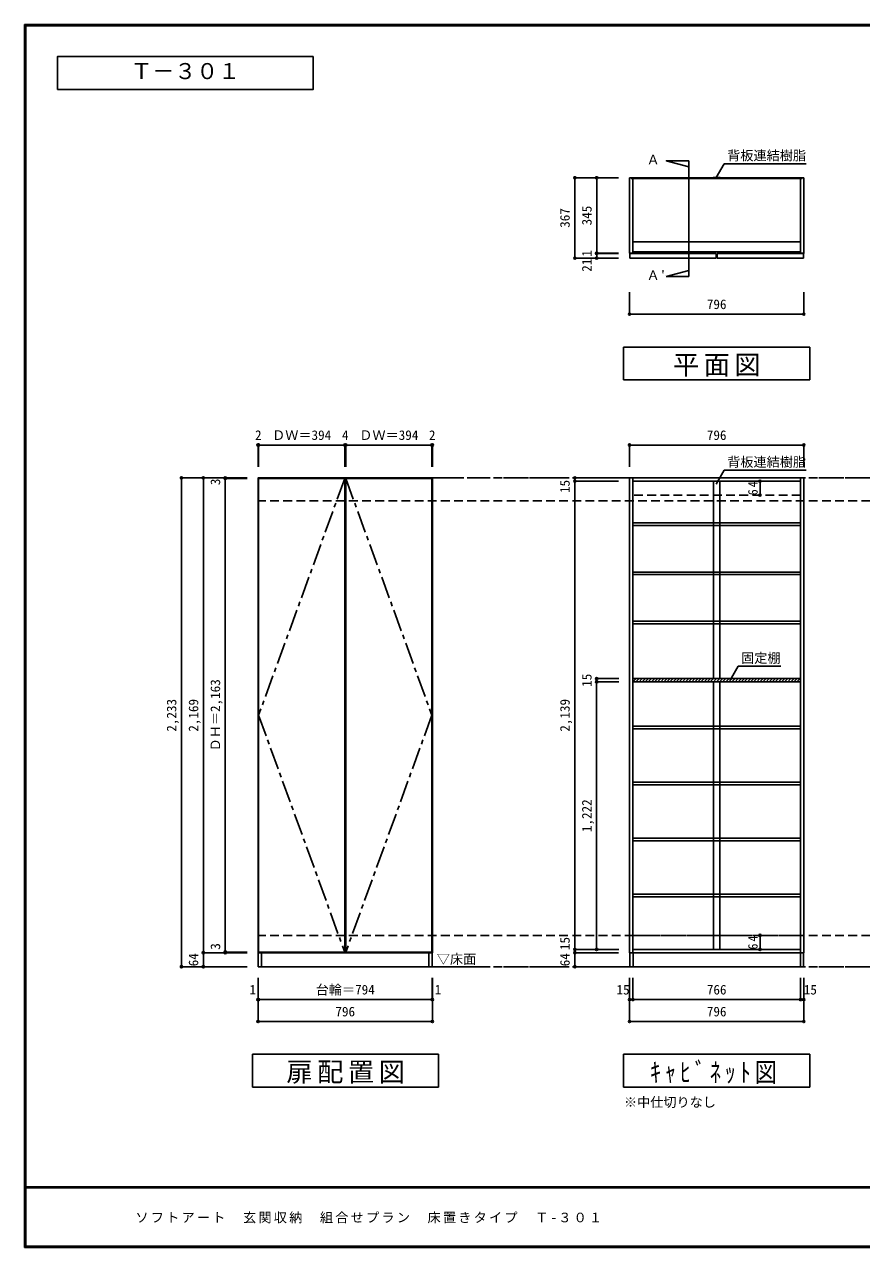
# Model space of a CAD drawing. Units: millimetres at full size, sheet at 1:20; some dimension numbers follow another scale. Extents: x -3893 to 3907, y -2871 to 2783.
# Drawn here: x -3893 to -71, y -2803 to 2783 of the extents above; entities that cross this region are included whole.
import ezdxf
from ezdxf.enums import TextEntityAlignment as Align

# ---------------------------------------------------------------- set-up
doc = ezdxf.new("R2010")
doc.units = ezdxf.units.MM
doc.header["$LTSCALE"] = 20
doc.header["$PDMODE"] = 32
doc.header["$PDSIZE"] = 10
for name, pattern in [('CHAIN1', [8, 5, -1, 1, -1]), ('DASHED1', [1.8, 1.2, -0.6]), ('DASHED2', [3, 2, -1])]:
    doc.linetypes.add(name, pattern=pattern)
for name, color, linetype in [('0-1_本体', 2, 'Continuous'), ('0-2_扉', 2, 'Continuous'), ('0-3_扉仕上', 7, 'CHAIN1'), ('0-4_棚', 3, 'Continuous'), ('0-7_', 7, 'Continuous'), ('0-9_', 7, 'Continuous'), ('0-A_文字', 7, 'Continuous'), ('0-B_寸法', 4, 'Continuous'), ('0-C_ハッチ', 4, 'Continuous'), ('F-1_枠', 6, 'Continuous'), ('F-A_文字', 7, 'Continuous')]:
    doc.layers.add(name, color=color, linetype=linetype)
doc.styles.add('ＭＳ ゴシック', font='')
doc.styles.get('ＭＳ ゴシック').set_extended_font_data('MS Gothic')

msp = doc.modelspace()

# ---------------------------------------------------------------- linework, layer by layer
at = {"layer": '0-1_本体', "color": 7}
for p, q in [((-1122.68, 2083.06), (-738.18, 2083.06)), ((-342.68, 2083.06), (-727.18, 2083.06)), ((-2030.68, -1456.67), (-2030.68, 712.33)), ((-2030.68, -1456.67), (-2826.68, -1456.67))]:
    msp.add_line(p, q, dxfattribs=at)
at = {"layer": '0-1_本体'}
for p, q in [((-1122.68, 2081.56), (-738.18, 2081.56)), ((-1115.68, 2080.06), (-1115.68, 1738.06)), ((-342.68, 2081.56), (-727.18, 2081.56)), ((-349.68, 2080.06), (-349.68, 1738.06)), ((-342.68, 2083.06), (-334.68, 2083.06))]:
    msp.add_line(p, q, dxfattribs=at)
at = {"layer": '0-1_本体', "color": 3}
for p, q in [((-1130.68, 712.33), (-334.68, 712.33)), ((-1130.68, -1456.67), (-1130.68, 712.33)), ((-1115.68, -1456.67), (-1115.68, 712.33)), ((-1115.68, 697.33), (-349.68, 697.33)), ((-349.68, 712.33), (-349.68, -1456.67)), ((-334.68, 712.33), (-334.68, -1456.67)), ((-349.68, -1441.67), (-1115.68, -1441.67)), ((-334.68, -1456.67), (-1130.68, -1456.67))]:
    msp.add_line(p, q, dxfattribs=at)
at = {"layer": '0-1_本体', "color": 7, "linetype": 'DASHED2'}
for p, q in [((-349.68, 633.33), (-1115.68, 633.33)), ((-349.68, -1377.67), (-1115.68, -1377.67))]:
    msp.add_line(p, q, dxfattribs=at)
at = {"layer": '0-1_本体'}
for points in [[(-1115.68, 1738.06), (-1130.68, 1738.06), (-1130.68, 2083.06)], [(-1130.68, 2083.06), (-1122.68, 2083.06), (-1122.68, 2080.06), (-738.18, 2080.06)], [(-342.68, 2083.06), (-342.68, 2080.06), (-727.18, 2080.06)], [(-349.68, 1738.06), (-334.68, 1738.06), (-334.68, 2083.06)]]:
    msp.add_lwpolyline(points, dxfattribs=at)
at = {"layer": '0-1_本体', "color": 7}
msp.add_lwpolyline([(-2826.68, -1456.67), (-2826.68, 712.33), (-2030.68, 712.33)], dxfattribs=at)
at = {"layer": '0-2_扉'}
for p, q in [((-734.68, 1737.06), (-734.68, 1716.06)), ((-336.68, 1737.06), (-730.68, 1737.06)), ((-730.68, 1737.06), (-730.68, 1716.06)), ((-336.68, 1737.06), (-336.68, 1716.06)), ((-734.68, 1716.06), (-1128.68, 1716.06)), ((-336.68, 1716.06), (-730.68, 1716.06))]:
    msp.add_line(p, q, dxfattribs=at)
at = {"layer": '0-2_扉', "color": 3}
for p, q in [((-2824.68, 709.33), (-2824.68, -1453.67)), ((-2824.68, 709.33), (-2430.68, 709.33)), ((-2430.68, 709.33), (-2430.68, -1453.67)), ((-2426.68, 709.33), (-2426.68, -1453.67)), ((-2426.68, 709.33), (-2032.68, 709.33)), ((-2032.68, 709.33), (-2032.68, -1453.67)), ((-2824.68, -1453.67), (-2430.68, -1453.67)), ((-2426.68, -1453.67), (-2032.68, -1453.67))]:
    msp.add_line(p, q, dxfattribs=at)
at = {"layer": '0-2_扉'}
msp.add_lwpolyline([(-734.68, 1737.06), (-1128.68, 1737.06), (-1128.68, 1716.06)], dxfattribs=at)
at = {"layer": '0-3_扉仕上', "linetype": 'Continuous'}
msp.add_line((-2826.68, -1520.67), (-1830.68, -1520.67), dxfattribs=at)
at = {"layer": '0-3_扉仕上'}
for points in [[(-2430.68, 709.33), (-2824.68, -372.17), (-2430.68, -1453.67)], [(-2426.68, 709.33), (-2032.68, -372.17), (-2426.68, -1453.67)]]:
    msp.add_lwpolyline(points, dxfattribs=at)
at = {"layer": '0-4_棚'}
for p, q in [((-1115.68, 1790.06), (-349.68, 1790.06)), ((-1115.68, 1745.06), (-349.68, 1745.06)), ((-1115.68, 506.33), (-349.68, 506.33)), ((-1115.68, 506.33), (-1115.68, 494.33)), ((-1115.68, 494.33), (-349.68, 494.33)), ((-1115.68, 282.33), (-349.68, 282.33)), ((-1115.68, 282.33), (-1115.68, 270.33)), ((-1115.68, 270.33), (-349.68, 270.33)), ((-1115.68, 58.33), (-349.68, 58.33)), ((-1115.68, 58.33), (-1115.68, 46.33)), ((-1115.68, 46.33), (-349.68, 46.33)), ((-349.68, -204.67), (-1116.81, -204.67)), ((-349.68, -219.67), (-1116.81, -219.67)), ((-1115.68, -421.67), (-349.68, -421.67)), ((-1115.68, -421.67), (-1115.68, -433.67)), ((-1115.68, -433.67), (-349.68, -433.67)), ((-1115.68, -677.67), (-349.68, -677.67)), ((-1115.68, -677.67), (-1115.68, -689.67)), ((-1115.68, -689.67), (-349.68, -689.67)), ((-1115.68, -933.67), (-349.68, -933.67)), ((-1115.68, -933.67), (-1115.68, -945.67)), ((-1115.68, -945.67), (-349.68, -945.67)), ((-349.68, -1189.67), (-1115.68, -1189.67)), ((-349.68, -1201.67), (-1115.68, -1201.67))]:
    msp.add_line(p, q, dxfattribs=at)
at = {"layer": '0-7_'}
for p, q in [((-748.68, 2083.56), (-748.68, 2083.06)), ((-748.68, 2083.06), (-738.18, 2083.06)), ((-717.18, 2084.06), (-748.18, 2084.06)), ((-746.68, 2080.06), (-738.18, 2080.06)), ((-746.68, 2079.56), (-746.68, 2080.06)), ((-719.18, 2079.06), (-746.18, 2079.06)), ((-738.18, 2080.06), (-738.18, 2083.06)), ((-737.18, 2083.06), (-728.18, 2083.06)), ((-737.18, 2080.06), (-737.18, 2083.06)), ((-737.18, 2080.06), (-728.18, 2080.06)), ((-728.18, 2080.06), (-728.18, 2083.06)), ((-727.18, 2080.06), (-727.18, 2083.06)), ((-727.18, 2083.06), (-716.68, 2083.06)), ((-727.18, 2080.06), (-718.68, 2080.06)), ((-718.68, 2079.56), (-718.68, 2080.06)), ((-716.68, 2083.56), (-716.68, 2083.06)), ((-746.68, 697.33), (-746.68, 506.33)), ((-718.68, 697.33), (-718.68, 506.33)), ((-746.68, 494.33), (-746.68, 282.33)), ((-718.68, 494.33), (-718.68, 282.33)), ((-746.68, 270.33), (-746.68, 58.33)), ((-718.68, 270.33), (-718.68, 58.33)), ((-746.68, 46.33), (-746.68, -204.67)), ((-718.68, 46.33), (-718.68, -204.67)), ((-746.68, -219.67), (-746.68, -421.67)), ((-718.68, -219.67), (-718.68, -421.67)), ((-746.68, -433.67), (-746.68, -677.67)), ((-718.68, -433.67), (-718.68, -677.67)), ((-746.68, -689.67), (-746.68, -933.67)), ((-718.68, -689.67), (-718.68, -933.67)), ((-746.68, -945.67), (-746.68, -1189.67)), ((-718.68, -945.67), (-718.68, -1189.67)), ((-746.68, -1201.67), (-746.68, -1441.67)), ((-718.68, -1201.67), (-718.68, -1441.67))]:
    msp.add_line(p, q, dxfattribs=at)
at = {"layer": '0-7_', "linetype": 'DASHED1'}
for p, q in [((-746.68, 494.33), (-746.68, 506.33)), ((-718.68, 494.33), (-718.68, 506.33)), ((-746.68, 270.33), (-746.68, 282.33)), ((-718.68, 270.33), (-718.68, 282.33)), ((-746.68, 46.33), (-746.68, 58.33)), ((-718.68, 46.33), (-718.68, 58.33)), ((-746.68, -433.67), (-746.68, -421.67)), ((-718.68, -433.67), (-718.68, -421.67)), ((-746.68, -689.67), (-746.68, -677.67)), ((-718.68, -689.67), (-718.68, -677.67)), ((-746.68, -945.67), (-746.68, -933.67)), ((-718.68, -945.67), (-718.68, -933.67)), ((-746.68, -1201.67), (-746.68, -1189.67)), ((-718.68, -1201.67), (-718.68, -1189.67))]:
    msp.add_line(p, q, dxfattribs=at)
at = {"layer": '0-7_'}
for centre, start, end in [((-748.18, 2083.56), 90, 180), ((-746.18, 2079.56), 180, 270), ((-719.18, 2079.56), 270, 0), ((-717.18, 2083.56), 0, 90)]:
    msp.add_arc(centre, 0.5, start, end, dxfattribs=at)
at = {"layer": '0-9_'}
for p, q in [((-2825.68, -1520.67), (-2825.68, -1456.67)), ((-2825.68, -1456.67), (-2031.68, -1456.67)), ((-2810.68, -1520.67), (-2810.68, -1456.67)), ((-2046.68, -1456.67), (-2046.68, -1520.67)), ((-2031.68, -1456.67), (-2031.68, -1520.67)), ((-1129.68, -1520.67), (-1129.68, -1456.67)), ((-1129.68, -1456.67), (-335.68, -1456.67)), ((-1114.68, -1520.67), (-1114.68, -1456.67)), ((-350.68, -1456.67), (-350.68, -1520.67)), ((-335.68, -1456.67), (-335.68, -1520.67)), ((-2031.68, -1520.67), (-2825.68, -1520.67)), ((-335.68, -1520.67), (-1129.68, -1520.67))]:
    msp.add_line(p, q, dxfattribs=at)
at = {"layer": '0-A_文字'}
for p, q in [((-860.05, 2160.63), (-860.05, 1632.5)), ((-734.7, 2083.58), (-697.83, 2147.43)), ((-697.83, 2147.43), (-324.7, 2147.43)), ((-962.91, 1632.5), (-860.05, 1660.06)), ((-860.05, 1632.5), (-962.91, 1632.5)), ((-1157.68, 1160.06), (-1157.68, 1310.06)), ((-1157.68, 1310.06), (-307.68, 1310.06)), ((-307.68, 1310.06), (-307.68, 1160.06)), ((-307.68, 1160.06), (-1157.68, 1160.06)), ((-734.7, 683.79), (-697.83, 747.63)), ((-697.83, 747.63), (-324.7, 747.63)), ((-671.11, -211.68), (-634.25, -147.83)), ((-634.25, -147.83), (-440.27, -147.83)), ((-2852.69, -2070.67), (-2852.69, -1920.67)), ((-2852.69, -1920.67), (-2002.69, -1920.67)), ((-2002.69, -1920.67), (-2002.69, -2070.67)), ((-1157.68, -2070.67), (-1157.68, -1920.67)), ((-1157.68, -1920.67), (-307.68, -1920.67)), ((-307.68, -1920.67), (-307.68, -2070.67)), ((-2002.69, -2070.67), (-2852.69, -2070.67)), ((-307.68, -2070.67), (-1157.68, -2070.67))]:
    msp.add_line(p, q, dxfattribs=at)
at = {"layer": '0-A_文字', "linetype": 'CHAIN1'}
for p, q in [((-2826.68, 712.33), (2728.32, 712.33)), ((-2826.68, -1520.67), (2728.32, -1520.67))]:
    msp.add_line(p, q, dxfattribs=at)
at = {"layer": '0-A_文字'}
for points in [[(-3743.33, 2486.67), (-3743.33, 2636.67), (-2574.63, 2636.67)], [(-3743.33, 2486.67), (-2574.63, 2486.67), (-2574.63, 2636.67)], [(-860.05, 2160.63), (-962.91, 2160.63), (-860.05, 2133.06)]]:
    msp.add_lwpolyline(points, dxfattribs=at)
at = {"layer": '0-B_寸法'}
for p, q in [((-1380.68, 2083.06), (-1180.68, 2083.06)), ((-1380.68, 2083.06), (-1380.68, 1716.06)), ((-1280.68, 2083.06), (-1280.68, 1716.06)), ((-1280.68, 1738.06), (-1180.68, 1738.06)), ((-1280.68, 1737.06), (-1180.68, 1737.06)), ((-1380.68, 1716.06), (-1180.68, 1716.06)), ((-1130.68, 1460.06), (-1130.68, 1560.06)), ((-334.68, 1460.06), (-334.68, 1560.06)), ((-1130.68, 1460.06), (-334.68, 1460.06)), ((-2826.68, 862.33), (-2826.68, 762.33)), ((-2826.68, 862.33), (-2824.68, 862.33)), ((-2824.68, 862.33), (-2430.68, 862.33)), ((-2824.68, 862.33), (-2824.68, 762.33)), ((-2430.68, 862.33), (-2426.68, 862.33)), ((-2430.68, 862.33), (-2430.68, 762.33)), ((-2426.68, 862.33), (-2032.68, 862.33)), ((-2426.68, 862.33), (-2426.68, 762.33)), ((-2032.68, 862.33), (-2030.68, 862.33)), ((-2032.68, 862.33), (-2032.68, 762.33)), ((-2030.68, 862.33), (-2030.68, 762.33)), ((-1130.68, 862.33), (-334.68, 862.33)), ((-1130.68, 862.33), (-1130.68, 762.33)), ((-334.68, 862.33), (-334.68, 762.33)), ((-3176.68, 712.33), (-3076.68, 712.33)), ((-3176.68, -1520.67), (-3176.68, 712.33)), ((-3076.68, 712.33), (-2876.68, 712.33)), ((-3076.68, -1456.67), (-3076.68, 712.33)), ((-2976.68, 709.33), (-2976.68, 712.33)), ((-2976.68, 709.33), (-2876.68, 709.33)), ((-2976.68, -1453.67), (-2976.68, 709.33)), ((-1380.68, 712.33), (-1180.68, 712.33)), ((-1380.68, 712.33), (-1380.68, -1456.67)), ((-1380.68, 697.33), (-1180.68, 697.33)), ((-534.87, 697.33), (-564.1, 697.33)), ((-534.87, 697.33), (-534.87, 633.33)), ((-534.87, 633.33), (-564.1, 633.33)), ((-1280.78, -204.67), (-1179.81, -204.67)), ((-1280.78, -219.67), (-1280.78, -204.67)), ((-1280.78, -219.67), (-1179.81, -219.67)), ((-1280.78, -1441.67), (-1280.78, -219.67)), ((-534.87, -1377.67), (-564.1, -1377.67)), ((-534.87, -1377.67), (-534.87, -1441.67)), ((-1380.68, -1441.67), (-1179.81, -1441.67)), ((-534.87, -1441.67), (-564.1, -1441.67)), ((-3076.68, -1456.67), (-2876.68, -1456.67)), ((-3076.68, -1456.67), (-2876.68, -1456.67)), ((-3076.68, -1456.67), (-3076.68, -1520.67)), ((-2976.68, -1453.67), (-2876.68, -1453.67)), ((-2976.68, -1456.67), (-2976.68, -1453.67)), ((-1380.68, -1456.67), (-1180.68, -1456.67)), ((-1380.68, -1456.67), (-1180.68, -1456.67)), ((-1380.68, -1456.67), (-1380.68, -1520.67)), ((-3176.68, -1520.67), (-3076.68, -1520.67)), ((-3076.68, -1520.67), (-2876.68, -1520.67)), ((-1380.68, -1520.67), (-1180.68, -1520.67)), ((-2826.68, -1770.67), (-2826.68, -1570.67)), ((-2825.68, -1670.67), (-2825.68, -1570.67)), ((-2031.68, -1670.67), (-2031.68, -1570.67)), ((-2030.68, -1770.67), (-2030.68, -1570.67)), ((-1130.68, -1770.67), (-1130.68, -1570.67)), ((-1115.68, -1670.67), (-1115.68, -1570.67)), ((-349.68, -1670.67), (-349.68, -1570.67)), ((-2826.68, -1670.67), (-2825.68, -1670.67)), ((-2825.68, -1670.67), (-2031.68, -1670.67)), ((-2031.68, -1670.67), (-2030.68, -1670.67)), ((-1130.68, -1670.67), (-334.68, -1670.67)), ((-2826.68, -1770.67), (-2030.68, -1770.67))]:
    msp.add_line(p, q, dxfattribs=at)
at = {"layer": '0-B_寸法', "linetype": 'DASHED2'}
for p, q in [((2728.32, 712.33), (-2826.68, 712.33)), ((2728.32, 607.33), (-2826.68, 607.33)), ((2728.32, -1377.67), (-2826.68, -1377.67)), ((2728.32, -1520.67), (-2826.68, -1520.67))]:
    msp.add_line(p, q, dxfattribs=at)
at = {"layer": '0-B_寸法'}
msp.add_lwpolyline([(-1130.68, -1770.67), (-334.68, -1770.67), (-334.68, -1570.67)], dxfattribs=at)
at = {"layer": '0-B_寸法', "color": 7}
for p in [(-1380.68, 2083.06), (-1280.68, 2083.06), (-1280.68, 1738.06), (-1280.68, 1737.06), (-1380.68, 1716.06), (-1280.68, 1716.06), (-1130.68, 1460.06), (-334.68, 1460.06), (-2826.68, 862.33), (-2824.68, 862.33), (-2430.68, 862.33), (-2426.68, 862.33), (-2032.68, 862.33), (-2030.68, 862.33), (-1130.68, 862.33), (-334.68, 862.33), (-3176.68, 712.33), (-3076.68, 712.33), (-2976.68, 712.33), (-2976.68, 709.33), (-1380.68, 712.33), (-1380.68, 697.33), (-534.87, 697.33), (-534.87, 633.33), (-1280.78, -204.67), (-1280.78, -219.67), (-534.87, -1377.67), (-3076.68, -1456.67), (-3076.68, -1456.67), (-2976.68, -1453.67), (-2976.68, -1456.67), (-1380.68, -1441.67), (-1380.68, -1456.67), (-1280.78, -1441.67), (-534.87, -1441.67), (-3176.68, -1520.67), (-3076.68, -1520.67), (-1380.68, -1520.67), (-2826.68, -1670.67), (-2825.68, -1670.67), (-2031.68, -1670.67), (-2030.68, -1670.67), (-1130.68, -1670.67), (-1115.68, -1670.67), (-349.68, -1670.67), (-334.68, -1670.67), (-2826.68, -1770.67), (-2030.68, -1770.67), (-1130.68, -1770.67), (-334.68, -1770.67)]:
    msp.add_point(p, dxfattribs=at)
at = {"layer": '0-C_ハッチ'}
for p, q in [((-1116.81, -206.65), (-1114.83, -204.67)), ((-1115.68, -219.67), (-1100.68, -204.67)), ((-1101.54, -219.67), (-1086.54, -204.67)), ((-1087.4, -219.67), (-1072.4, -204.67)), ((-1073.26, -219.67), (-1058.26, -204.67)), ((-1059.12, -219.67), (-1044.12, -204.67)), ((-1044.97, -219.67), (-1029.97, -204.67)), ((-1030.83, -219.67), (-1015.83, -204.67)), ((-1016.69, -219.67), (-1001.69, -204.67)), ((-1002.55, -219.67), (-987.55, -204.67)), ((-988.41, -219.67), (-973.41, -204.67)), ((-974.26, -219.67), (-959.26, -204.67)), ((-960.12, -219.67), (-945.12, -204.67)), ((-945.98, -219.67), (-930.98, -204.67)), ((-931.84, -219.67), (-916.84, -204.67)), ((-917.7, -219.67), (-902.7, -204.67)), ((-903.55, -219.67), (-888.55, -204.67)), ((-889.41, -219.67), (-874.41, -204.67)), ((-875.27, -219.67), (-860.27, -204.67)), ((-861.13, -219.67), (-846.13, -204.67)), ((-846.98, -219.67), (-831.98, -204.67)), ((-832.84, -219.67), (-817.84, -204.67)), ((-818.7, -219.67), (-803.7, -204.67)), ((-804.56, -219.67), (-789.56, -204.67)), ((-790.42, -219.67), (-775.42, -204.67)), ((-776.27, -219.67), (-761.27, -204.67)), ((-762.13, -219.67), (-747.13, -204.67)), ((-747.99, -219.67), (-732.99, -204.67)), ((-733.85, -219.67), (-718.85, -204.67)), ((-719.71, -219.67), (-704.71, -204.67)), ((-705.56, -219.67), (-690.56, -204.67)), ((-691.42, -219.67), (-676.42, -204.67)), ((-677.28, -219.67), (-662.28, -204.67)), ((-663.14, -219.67), (-648.14, -204.67)), ((-648.99, -219.67), (-633.99, -204.67)), ((-634.85, -219.67), (-619.85, -204.67)), ((-620.71, -219.67), (-605.71, -204.67)), ((-606.57, -219.67), (-591.57, -204.67)), ((-592.43, -219.67), (-577.43, -204.67)), ((-578.28, -219.67), (-563.28, -204.67)), ((-564.14, -219.67), (-549.14, -204.67)), ((-550, -219.67), (-535, -204.67)), ((-535.86, -219.67), (-520.86, -204.67)), ((-521.72, -219.67), (-506.72, -204.67)), ((-507.57, -219.67), (-492.57, -204.67)), ((-493.43, -219.67), (-478.43, -204.67)), ((-479.29, -219.67), (-464.29, -204.67)), ((-465.15, -219.67), (-450.15, -204.67)), ((-451, -219.67), (-436, -204.67)), ((-436.86, -219.67), (-421.86, -204.67)), ((-422.72, -219.67), (-407.72, -204.67)), ((-408.58, -219.67), (-393.58, -204.67)), ((-394.44, -219.67), (-379.44, -204.67)), ((-380.29, -219.67), (-365.29, -204.67)), ((-366.15, -219.67), (-351.15, -204.67)), ((-352.01, -219.67), (-350.81, -218.47))]:
    msp.add_line(p, q, dxfattribs=at)
at = {"layer": 'F-1_枠'}
for p, q in [((-3893.39, 2783.33), (-3893.39, -2803.33)), ((-3893.39, 2783.33), (3906.61, 2783.33)), ((-3893.39, 2780), (3906.61, 2780)), ((-3893.39, 2776.67), (3906.61, 2776.67)), ((-3890.05, 2783.33), (-3890.05, -2803.33)), ((-3886.72, 2783.33), (-3886.72, -2803.33)), ((3906.61, -2526.67), (-3893.39, -2526.67)), ((3906.61, -2530), (-3893.39, -2530)), ((3906.61, -2796.67), (-3893.39, -2796.67)), ((3906.61, -2800), (-3893.39, -2800)), ((3906.61, -2803.33), (-3893.39, -2803.33))]:
    msp.add_line(p, q, dxfattribs=at)

# ---------------------------------------------------------------- texts
at = {"layer": '0-A_文字', "style": 'ＭＳ ゴシック'}
for s, height, p in [('Ｔ－３０１', 73.31, (-3408.98, 2511.67)), ('Ａ ', 43.99, (-1052.91, 2130.63)), ('背板連結樹脂', 43.99, (-684.7, 2149.56)), ("Ａ'", 43.99, (-1052.91, 1602.5)), ('背板連結樹脂', 43.99, (-684.7, 749.76)), ('固定棚', 43.99, (-621.11, -145.7)), ('▽床面', 43.99, (-2010.68, -1520.67)), ('※中仕切りなし', 43.99, (-1155.95, -2174.48))]:
    msp.add_text(s, height=height, dxfattribs=at).set_placement(p, align=Align.BOTTOM_LEFT)
at = {"layer": '0-A_文字', "char_height": 87.98, "attachment_point": 7, "style": 'ＭＳ ゴシック'}
for s, insert in [('\\T1.17;平面図', (-932.68, 1175.06)), ('\\T1.17;扉配置図', (-2697.69, -2055.67)), ('\\T1.34;\\W0.85;ｷｬﾋﾞﾈｯﾄ図', (-1037.68, -2055.67))]:
    msp.add_mtext(s, dxfattribs=dict(at, insert=insert))
at = {"layer": '0-B_寸法', "color": 7, "style": 'ＭＳ ゴシック'}
for s, p in [('367', (-1390.68, 1854.56)), ('345', (-1290.68, 1865.56)), ('1', (-1290.68, 1722.56)), ('21', (-1290.68, 1653.65)), ('3', (-2986.68, 679.01)), ('15', (-1390.68, 643.11)), ('ＤＨ＝2,163', (-2986.68, -537.17)), ('15', (-1290.78, -242.17)), ('2,233', (-3186.68, -447.17)), ('2,169', (-3086.68, -447.17)), ('2,139', (-1390.68, -447.17)), ('1,222', (-1290.78, -905.67)), ('15', (-1390.68, -1444.62)), ('3', (-2986.68, -1443.09)), ('64', (-3086.68, -1518.67)), ('64', (-1390.68, -1518.67))]:
    msp.add_text(s, height=43.99, rotation=90, dxfattribs=at).set_placement(p, align=Align.BOTTOM_LEFT)
for s, p in [('796', (-777.68, 1470.06)), ('2', (-2840.68, 872.33)), ('ＤＷ＝394', (-2762.68, 872.33)), ('4', (-2443.68, 872.33)), ('ＤＷ＝394', (-2364.68, 872.33)), ('2', (-2046.68, 872.33)), ('796', (-777.68, 872.33)), ('1', (-2866.22, -1660.67)), ('台輪＝794', (-2563.68, -1660.67)), ('1', (-2020.48, -1660.67)), ('15', (-1190.18, -1660.67)), ('766', (-777.68, -1660.67)), ('15', (-335.03, -1660.67)), ('796', (-2473.68, -1760.67)), ('796', (-777.68, -1760.67))]:
    msp.add_text(s, height=43.99, dxfattribs=at).set_placement(p, align=Align.BOTTOM_LEFT)
at = {"layer": '0-B_寸法', "color": 7, "char_height": 43.99, "attachment_point": 7, "rotation": 90, "style": 'ＭＳ ゴシック'}
for insert in [(-544.87, 632.83), (-544.87, -1442.17)]:
    msp.add_mtext('\\T1.36;\\W0.9;64', dxfattribs=dict(at, insert=insert))
at = {"layer": 'F-A_文字', "insert": (-3386.72, -2693.33), "char_height": 43.99, "attachment_point": 7, "style": 'ＭＳ ゴシック'}
msp.add_mtext('\\T1.17;ソフトアート\u3000玄関収納\u3000組合せプラン\u3000床置きタイプ\u3000Ｔ-３０１', dxfattribs=at)

doc.saveas('drawing.dxf')
